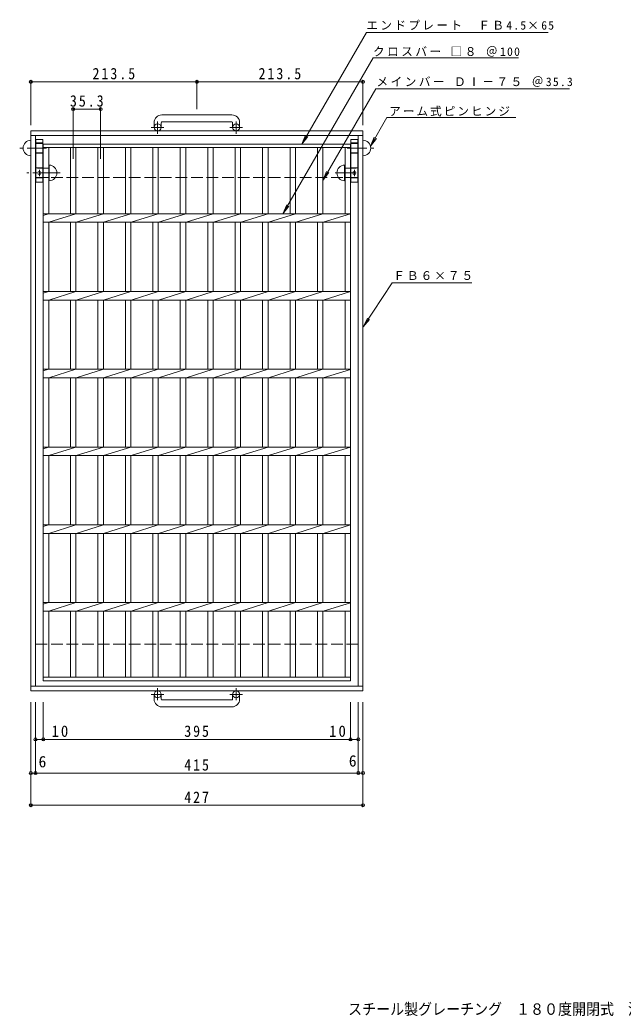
# Model space of a CAD drawing. Units: millimetres, scale not verified. Extents: x -848 to 916, y -688 to 619.
# Drawn here: x -848 to -73, y -662 to 619 of the extents above; entities that cross this region are included whole.
import ezdxf
from ezdxf.enums import TextEntityAlignment as Align

# ---------------------------------------------------------------- set-up
doc = ezdxf.new("R2010")
doc.units = ezdxf.units.MM
doc.header["$LTSCALE"] = 5
doc.header["$PDMODE"] = 32
doc.header["$PDSIZE"] = 4
doc.linetypes.add('CHAIN1', pattern=[8, 5, -1, 1, -1])
doc.linetypes.add('DASHED3', pattern=[4, 3, -1])
for name, color, linetype, lineweight in [('B-1', 2, 'Continuous', 9), ('B-2', 3, 'Continuous', 9), ('B-4', 7, 'Continuous', 9), ('B-5', 7, 'Continuous', 9), ('B-8', 3, 'Continuous', 9)]:
    doc.layers.add(name, color=color, linetype=linetype, lineweight=lineweight)
doc.layers.add('F-5_F-5ﾚｲﾔ', color=2, linetype='Continuous')
doc.styles.add('ＭＳ ゴシック', font='')
doc.styles.get('ＭＳ ゴシック').set_extended_font_data('MS Gothic')

msp = doc.modelspace()

# ---------------------------------------------------------------- linework, layer by layer
at = {"layer": 'B-1'}
for p, q in [((-675.682, 487.127), (-675.682, 481.027)), ((-666.682, 487.127), (-666.682, 481.027)), ((-575.682, 497.127), (-665.682, 497.127)), ((-665.682, 488.127), (-575.682, 488.127)), ((-574.682, 487.127), (-574.682, 481.027)), ((-565.682, 487.127), (-565.682, 481.027)), ((-834.182, 476.527), (-407.182, 476.527)), ((-834.182, -243.473), (-834.182, 476.527)), ((-407.182, 476.527), (-407.182, -243.473)), ((-834.182, 470.527), (-407.182, 470.527)), ((-828.182, -237.473), (-828.182, 470.527)), ((-413.182, 470.527), (-413.182, -237.473)), ((-407.182, -237.473), (-834.182, -237.473)), ((-407.182, -243.473), (-834.182, -243.473)), ((-675.682, -254.073), (-675.682, -247.973)), ((-666.682, -254.073), (-666.682, -247.973)), ((-665.682, -255.073), (-575.682, -255.073)), ((-574.682, -254.073), (-574.682, -247.973)), ((-565.682, -254.073), (-565.682, -247.973)), ((-575.682, -264.074), (-665.682, -264.074))]:
    msp.add_line(p, q, dxfattribs=at)
at = {"layer": 'B-1', "linetype": 'CHAIN1'}
for p, q in [((-671.182, 472.919), (-671.182, 488.517)), ((-570.182, 472.919), (-570.182, 488.517)), ((-663.019, 481.027), (-679.426, 481.027)), ((-562.019, 481.027), (-578.426, 481.027)), ((-671.182, -239.866), (-671.182, -255.463)), ((-570.182, -239.866), (-570.182, -255.463)), ((-663.019, -247.973), (-679.426, -247.973)), ((-562.019, -247.973), (-578.426, -247.973))]:
    msp.add_line(p, q, dxfattribs=at)
at = {"layer": 'B-1', "linetype": 'DASHED3'}
for p, q in [((-828.182, 416.527), (-413.182, 416.527)), ((-413.182, -183.473), (-828.182, -183.473))]:
    msp.add_line(p, q, dxfattribs=at)
at = {"layer": 'B-1'}
for centre in [(-671.182, 481.027), (-570.182, 481.027), (-671.182, -247.973), (-570.182, -247.973)]:
    msp.add_circle(centre, 4.5, dxfattribs=at)
for centre, radius, start, end in [((-665.682, 487.127), 10, 90, 180), ((-665.682, 487.127), 1, 90, 180), ((-575.682, 487.127), 10, 0, 90), ((-575.682, 487.127), 1, 0, 90), ((-665.682, -254.073), 10, 180, 270), ((-665.682, -254.073), 1, 180, 270), ((-575.682, -254.073), 10, 270, 0), ((-575.682, -254.073), 1, 270, 0)]:
    msp.add_arc(centre, radius, start, end, dxfattribs=at)
at = {"layer": 'B-2'}
for p, q in [((-818.182, 459.527), (-423.182, 459.527)), ((-818.182, -230.473), (-818.182, 459.527)), ((-818.182, 455.027), (-423.182, 455.027)), ((-811.182, 370.027), (-811.182, 455.027)), ((-783.282, 455.027), (-783.282, 370.027)), ((-776.282, 455.027), (-776.282, 370.027)), ((-747.982, 455.027), (-747.982, 370.027)), ((-740.982, 455.027), (-740.982, 370.027)), ((-712.681, 455.027), (-712.681, 370.027)), ((-705.681, 455.027), (-705.681, 370.027)), ((-677.382, 455.027), (-677.382, 370.027)), ((-670.382, 455.027), (-670.382, 370.027)), ((-642.081, 455.027), (-642.081, 370.027)), ((-635.082, 455.027), (-635.082, 370.027)), ((-606.781, 455.027), (-606.781, 370.027)), ((-599.781, 455.027), (-599.781, 370.027)), ((-571.481, 455.027), (-571.481, 370.027)), ((-564.481, 455.027), (-564.481, 370.027)), ((-536.181, 455.027), (-536.181, 370.027)), ((-529.181, 455.027), (-529.181, 370.027)), ((-500.881, 455.027), (-500.881, 370.027)), ((-493.881, 455.027), (-493.881, 370.027)), ((-465.581, 455.027), (-465.581, 370.027)), ((-458.581, 455.027), (-458.581, 370.027)), ((-430.183, 455.027), (-430.183, 370.027)), ((-423.182, 459.527), (-423.182, -230.473)), ((-818.182, 367.946), (-811.582, 370.027)), ((-818.182, 370.027), (-423.182, 370.027)), ((-818.182, 359.028), (-423.182, 359.028)), ((-811.182, 359.028), (-776.282, 370.027)), ((-811.182, 270.027), (-811.182, 359.028)), ((-783.282, 359.028), (-783.282, 270.027)), ((-776.282, 359.028), (-776.282, 270.027)), ((-775.881, 359.028), (-740.982, 370.027)), ((-747.982, 359.028), (-747.982, 270.027)), ((-740.982, 359.028), (-740.982, 270.027)), ((-740.582, 359.028), (-705.682, 370.027)), ((-712.681, 359.028), (-712.681, 270.027)), ((-705.681, 359.028), (-705.681, 270.027)), ((-705.282, 359.028), (-670.382, 370.027)), ((-677.382, 359.028), (-677.382, 270.027)), ((-670.382, 359.028), (-670.382, 270.027)), ((-669.982, 359.028), (-635.082, 370.027)), ((-642.081, 359.028), (-642.081, 270.027)), ((-635.082, 359.028), (-635.082, 270.027)), ((-634.682, 359.028), (-599.782, 370.027)), ((-606.781, 359.028), (-606.781, 270.027)), ((-599.781, 359.028), (-599.781, 270.027)), ((-599.382, 359.028), (-564.482, 370.027)), ((-571.481, 359.028), (-571.481, 270.027)), ((-564.481, 359.028), (-564.481, 270.027)), ((-564.081, 359.028), (-529.182, 370.027)), ((-536.181, 359.028), (-536.181, 270.027)), ((-529.181, 359.028), (-529.181, 270.027)), ((-528.781, 359.028), (-493.881, 370.027)), ((-500.881, 359.028), (-500.881, 270.027)), ((-493.881, 359.028), (-493.881, 270.027)), ((-493.481, 359.028), (-458.581, 370.027)), ((-465.581, 359.028), (-465.581, 270.027)), ((-458.581, 359.028), (-458.581, 270.027)), ((-458.181, 359.028), (-423.182, 369.901)), ((-430.183, 359.028), (-430.183, 270.027)), ((-818.182, 267.946), (-811.582, 270.027)), ((-818.182, 270.027), (-423.182, 270.027)), ((-811.182, 259.028), (-776.282, 270.027)), ((-775.881, 259.028), (-740.982, 270.027)), ((-740.582, 259.028), (-705.682, 270.027)), ((-705.282, 259.028), (-670.382, 270.027)), ((-669.982, 259.028), (-635.082, 270.027)), ((-634.682, 259.028), (-599.782, 270.027)), ((-599.382, 259.028), (-564.482, 270.027)), ((-564.081, 259.028), (-529.182, 270.027)), ((-528.781, 259.028), (-493.881, 270.027)), ((-493.481, 259.028), (-458.581, 270.027)), ((-458.181, 259.028), (-423.182, 269.901)), ((-818.182, 259.028), (-423.182, 259.028)), ((-811.182, 170.027), (-811.182, 259.028)), ((-783.282, 259.028), (-783.282, 170.027)), ((-776.282, 259.028), (-776.282, 170.027)), ((-747.982, 259.028), (-747.982, 170.027)), ((-740.982, 259.028), (-740.982, 170.027)), ((-712.681, 259.028), (-712.681, 170.027)), ((-705.681, 259.028), (-705.681, 170.027)), ((-677.382, 259.028), (-677.382, 170.027)), ((-670.382, 259.028), (-670.382, 170.027)), ((-642.081, 259.028), (-642.081, 170.027)), ((-635.082, 259.028), (-635.082, 170.027)), ((-606.781, 259.028), (-606.781, 170.027)), ((-599.781, 259.028), (-599.781, 170.027)), ((-571.481, 259.028), (-571.481, 170.027)), ((-564.481, 259.028), (-564.481, 170.027)), ((-536.181, 259.028), (-536.181, 170.027)), ((-529.181, 259.028), (-529.181, 170.027)), ((-500.881, 259.028), (-500.881, 170.027)), ((-493.881, 259.028), (-493.881, 170.027)), ((-465.581, 259.028), (-465.581, 170.027)), ((-458.581, 259.028), (-458.581, 170.027)), ((-430.183, 259.028), (-430.183, 170.027)), ((-818.182, 167.946), (-811.582, 170.027)), ((-818.182, 170.027), (-423.182, 170.027)), ((-811.182, 159.028), (-776.282, 170.027)), ((-775.881, 159.028), (-740.982, 170.027)), ((-740.582, 159.028), (-705.682, 170.027)), ((-705.282, 159.028), (-670.382, 170.027)), ((-669.982, 159.028), (-635.082, 170.027)), ((-634.682, 159.028), (-599.782, 170.027)), ((-599.382, 159.028), (-564.482, 170.027)), ((-564.081, 159.028), (-529.182, 170.027)), ((-528.781, 159.028), (-493.881, 170.027)), ((-493.481, 159.028), (-458.581, 170.027)), ((-458.181, 159.028), (-423.182, 169.901)), ((-818.182, 159.028), (-423.182, 159.028)), ((-811.182, 70.027), (-811.182, 159.028)), ((-783.282, 159.028), (-783.282, 70.027)), ((-776.282, 159.028), (-776.282, 70.027)), ((-747.982, 159.028), (-747.982, 70.027)), ((-740.982, 159.028), (-740.982, 70.027)), ((-712.681, 159.028), (-712.681, 70.027)), ((-705.681, 159.028), (-705.681, 70.027)), ((-677.382, 159.028), (-677.382, 70.027)), ((-670.382, 159.028), (-670.382, 70.027)), ((-642.081, 159.028), (-642.081, 70.027)), ((-635.082, 159.028), (-635.082, 70.027)), ((-606.781, 159.028), (-606.781, 70.027)), ((-599.781, 159.028), (-599.781, 70.027)), ((-571.481, 159.028), (-571.481, 70.027)), ((-564.481, 159.028), (-564.481, 70.027)), ((-536.181, 159.028), (-536.181, 70.027)), ((-529.181, 159.028), (-529.181, 70.027)), ((-500.881, 159.028), (-500.881, 70.027)), ((-493.881, 159.028), (-493.881, 70.027)), ((-465.581, 159.028), (-465.581, 70.027)), ((-458.581, 159.028), (-458.581, 70.027)), ((-430.183, 159.028), (-430.183, 70.027)), ((-818.182, 67.946), (-811.582, 70.027)), ((-818.182, 70.027), (-423.182, 70.027)), ((-811.182, 59.028), (-776.282, 70.027)), ((-775.881, 59.028), (-740.982, 70.027)), ((-740.582, 59.028), (-705.682, 70.027)), ((-705.282, 59.028), (-670.382, 70.027)), ((-669.982, 59.028), (-635.082, 70.027)), ((-634.682, 59.028), (-599.782, 70.027)), ((-599.382, 59.028), (-564.482, 70.027)), ((-564.081, 59.028), (-529.182, 70.027)), ((-528.781, 59.028), (-493.881, 70.027)), ((-493.481, 59.028), (-458.581, 70.027)), ((-458.181, 59.028), (-423.182, 69.901)), ((-818.182, 59.028), (-423.182, 59.028)), ((-811.182, -29.973), (-811.182, 59.028)), ((-783.282, 59.028), (-783.282, -29.973)), ((-776.282, 59.028), (-776.282, -29.973)), ((-747.982, 59.028), (-747.982, -29.973)), ((-740.982, 59.028), (-740.982, -29.973)), ((-712.681, 59.028), (-712.681, -29.973)), ((-705.681, 59.028), (-705.681, -29.973)), ((-677.382, 59.028), (-677.382, -29.973)), ((-670.382, 59.028), (-670.382, -29.973)), ((-642.081, 59.028), (-642.081, -29.973)), ((-635.082, 59.028), (-635.082, -29.973)), ((-606.781, 59.028), (-606.781, -29.973)), ((-599.781, 59.028), (-599.781, -29.973)), ((-571.481, 59.028), (-571.481, -29.973)), ((-564.481, 59.028), (-564.481, -29.973)), ((-536.181, 59.028), (-536.181, -29.973)), ((-529.181, 59.028), (-529.181, -29.973)), ((-500.881, 59.028), (-500.881, -29.973)), ((-493.881, 59.028), (-493.881, -29.973)), ((-465.581, 59.028), (-465.581, -29.973)), ((-458.581, 59.028), (-458.581, -29.973)), ((-430.183, 59.028), (-430.183, -29.973)), ((-818.182, -32.054), (-811.582, -29.973)), ((-818.182, -29.973), (-423.182, -29.973)), ((-811.182, -40.972), (-776.282, -29.973)), ((-775.881, -40.972), (-740.982, -29.973)), ((-740.582, -40.972), (-705.682, -29.973)), ((-705.282, -40.972), (-670.382, -29.973)), ((-669.982, -40.972), (-635.082, -29.973)), ((-634.682, -40.972), (-599.782, -29.973)), ((-599.382, -40.972), (-564.482, -29.973)), ((-564.081, -40.972), (-529.182, -29.973)), ((-528.781, -40.972), (-493.881, -29.973)), ((-493.481, -40.972), (-458.581, -29.973)), ((-458.181, -40.972), (-423.182, -30.099)), ((-818.182, -40.972), (-423.182, -40.972)), ((-811.182, -129.973), (-811.182, -40.972)), ((-783.282, -40.972), (-783.282, -129.973)), ((-776.282, -40.972), (-776.282, -129.973)), ((-747.982, -40.972), (-747.982, -129.973)), ((-740.982, -40.972), (-740.982, -129.973)), ((-712.681, -40.972), (-712.681, -129.973)), ((-705.681, -40.972), (-705.681, -129.973)), ((-677.382, -40.972), (-677.382, -129.973)), ((-670.382, -40.972), (-670.382, -129.973)), ((-642.081, -40.972), (-642.081, -129.973)), ((-635.082, -40.972), (-635.082, -129.973)), ((-606.781, -40.972), (-606.781, -129.973)), ((-599.781, -40.972), (-599.781, -129.973)), ((-571.481, -40.972), (-571.481, -129.973)), ((-564.481, -40.972), (-564.481, -129.973)), ((-536.181, -40.972), (-536.181, -129.973)), ((-529.181, -40.972), (-529.181, -129.973)), ((-500.881, -40.972), (-500.881, -129.973)), ((-493.881, -40.972), (-493.881, -129.973)), ((-465.581, -40.972), (-465.581, -129.973)), ((-458.581, -40.972), (-458.581, -129.973)), ((-430.183, -40.972), (-430.183, -129.973)), ((-818.182, -132.054), (-811.582, -129.973)), ((-818.182, -129.974), (-423.182, -129.974)), ((-811.182, -140.973), (-776.282, -129.973)), ((-775.881, -140.973), (-740.982, -129.973)), ((-740.582, -140.973), (-705.682, -129.973)), ((-705.282, -140.973), (-670.382, -129.973)), ((-669.982, -140.973), (-635.082, -129.973)), ((-634.682, -140.973), (-599.782, -129.973)), ((-599.382, -140.973), (-564.482, -129.973)), ((-564.081, -140.973), (-529.182, -129.973)), ((-528.781, -140.973), (-493.881, -129.973)), ((-493.481, -140.973), (-458.581, -129.973)), ((-458.181, -140.973), (-423.182, -130.099)), ((-818.182, -140.973), (-423.182, -140.973)), ((-811.182, -225.974), (-811.182, -140.973)), ((-783.282, -140.973), (-783.282, -225.974)), ((-776.282, -140.973), (-776.282, -225.974)), ((-747.982, -140.973), (-747.982, -225.974)), ((-740.982, -140.973), (-740.982, -225.974)), ((-712.681, -140.973), (-712.681, -225.974)), ((-705.681, -140.973), (-705.681, -225.974)), ((-677.382, -140.973), (-677.382, -225.974)), ((-670.382, -140.973), (-670.382, -225.974)), ((-642.081, -140.973), (-642.081, -225.974)), ((-635.082, -140.973), (-635.082, -225.974)), ((-606.781, -140.973), (-606.781, -225.974)), ((-599.781, -140.973), (-599.781, -225.974)), ((-571.481, -140.973), (-571.481, -225.974)), ((-564.481, -140.973), (-564.481, -225.974)), ((-536.181, -140.973), (-536.181, -225.974)), ((-529.181, -140.973), (-529.181, -225.974)), ((-500.881, -140.973), (-500.881, -225.974)), ((-493.881, -140.973), (-493.881, -225.974)), ((-465.581, -140.973), (-465.581, -225.974)), ((-458.581, -140.973), (-458.581, -225.974)), ((-430.183, -140.973), (-430.183, -225.974)), ((-423.182, -225.974), (-818.182, -225.974)), ((-423.182, -230.473), (-818.182, -230.473))]:
    msp.add_line(p, q, dxfattribs=at)
at = {"layer": 'B-4'}
for p, q in [((-834.182, 484.027), (-834.182, 541.181)), ((-834.182, 539.681), (-562.182, 539.681)), ((-620.682, 504.627), (-620.682, 541.181)), ((-562.182, 539.681), (-407.182, 539.681)), ((-407.182, 484.027), (-407.182, 541.181)), ((-779.782, 440.493), (-779.782, 506.083)), ((-779.782, 504.583), (-744.482, 504.583)), ((-744.482, 440.493), (-744.482, 506.083)), ((-485.66, 459.527), (-478.045, 469.439)), ((-397.492, 456.999), (-389.883, 466.916)), ((-458.581, 412.961), (-450.971, 422.878)), ((-509.982, 370.027), (-502.36, 379.935)), ((-834.182, -257.764), (-834.182, -391.936)), ((-828.182, -257.764), (-828.182, -350.621)), ((-818.182, -257.764), (-818.182, -307.255)), ((-423.182, -257.764), (-423.182, -307.255)), ((-413.182, -257.764), (-413.182, -350.621)), ((-407.182, -257.764), (-407.182, -391.936)), ((-828.182, -305.755), (-815.682, -305.755)), ((-815.682, -305.755), (-425.682, -305.755)), ((-425.682, -305.755), (-413.182, -305.755)), ((-834.182, -390.436), (-407.182, -390.436))]:
    msp.add_line(p, q, dxfattribs=at)
for points in [[(-402.547, 603.283), (-485.66, 459.527), (-480.87, 471.072)], [(-394.02, 570.303), (-509.982, 370.027), (-505.184, 381.57)], [(-390.61, 530.689), (-458.581, 412.961), (-453.797, 424.509)], [(-376.357, 493.606), (-397.492, 456.999), (-392.709, 468.547)], [(-834.182, -349.121), (-828.182, -349.121), (-413.182, -349.121), (-407.182, -349.121)]]:
    msp.add_lwpolyline(points, dxfattribs=at)
for p in [(-834.182, 539.681), (-620.682, 539.681), (-407.182, 539.681), (-779.782, 504.583), (-744.482, 504.583), (-828.182, -305.755), (-818.182, -305.755), (-423.182, -305.755), (-413.182, -305.755), (-834.182, -349.121), (-828.182, -349.121), (-413.182, -349.121), (-407.182, -349.121), (-834.182, -390.436), (-407.182, -390.436)]:
    msp.add_point(p, dxfattribs=at)
at = {"layer": 'B-5'}
for p, q in [((-402.547, 603.283), (-168.769, 603.283)), ((-394.02, 570.303), (-207.193, 570.303)), ((-390.61, 530.689), (-141.601, 530.689)), ((-376.357, 493.606), (-210.544, 493.606)), ((-369.505, 281.135), (-267.287, 281.135)), ((-406.959, 224.516), (-398.693, 233.893))]:
    msp.add_line(p, q, dxfattribs=at)
msp.add_lwpolyline([(-369.505, 281.135), (-406.959, 224.516), (-401.401, 235.713)], dxfattribs=at)
at = {"layer": 'B-8'}
for p, q in [((-818.682, 465.527), (-818.682, 410.527)), ((-422.682, 465.527), (-422.682, 410.527)), ((-827.682, 460.527), (-828.182, 460.527)), ((-827.682, 448.527), (-828.182, 448.527)), ((-413.682, 460.527), (-413.182, 460.527)), ((-413.682, 448.527), (-413.182, 448.527)), ((-810.682, 432.527), (-810.682, 412.527)), ((-430.682, 432.527), (-430.682, 412.527)), ((-818.682, 410.527), (-827.682, 410.527)), ((-422.682, 410.527), (-413.682, 410.527))]:
    msp.add_line(p, q, dxfattribs=at)
at = {"layer": 'B-8', "linetype": 'CHAIN1'}
for p, q in [((-814.022, 454.527), (-848.275, 454.527)), ((-427.342, 454.527), (-393.089, 454.527)), ((-823.182, 426.536), (-823.182, 418.355)), ((-418.182, 426.536), (-418.182, 418.355)), ((-796.613, 422.527), (-839.422, 422.527)), ((-442.751, 422.527), (-413.182, 422.527))]:
    msp.add_line(p, q, dxfattribs=at)
at = {"layer": 'B-8', "linetype": 'DASHED3'}
for p, q in [((-818.682, 461.027), (-827.682, 461.027)), ((-818.682, 460.527), (-827.682, 460.527)), ((-818.682, 448.527), (-827.682, 448.527)), ((-422.682, 461.027), (-413.682, 461.027)), ((-422.682, 460.527), (-413.682, 460.527)), ((-422.682, 448.527), (-413.682, 448.527)), ((-818.682, 448.027), (-827.682, 448.027)), ((-422.682, 448.027), (-413.682, 448.027)), ((-818.682, 429.027), (-827.682, 429.027)), ((-810.682, 428.527), (-827.682, 428.527)), ((-430.682, 428.527), (-413.682, 428.527)), ((-422.682, 429.027), (-413.682, 429.027)), ((-810.682, 416.527), (-827.682, 416.527)), ((-818.682, 416.027), (-827.682, 416.027)), ((-430.682, 416.527), (-413.682, 416.527)), ((-422.682, 416.027), (-413.682, 416.027))]:
    msp.add_line(p, q, dxfattribs=at)
at = {"layer": 'B-8'}
for points in [[(-818.682, 465.527), (-827.682, 465.527), (-827.682, 410.527)], [(-422.682, 465.527), (-413.682, 465.527), (-413.682, 410.527)]]:
    msp.add_lwpolyline(points, dxfattribs=at)
for centre in [(-823.182, 422.527), (-418.182, 422.527)]:
    msp.add_circle(centre, 2, dxfattribs=at)
for centre, start, end in [((-834.182, 454.527), 90, 270), ((-407.182, 454.527), 270, 90), ((-810.682, 422.527), 270, 90), ((-430.682, 422.527), 90, 270)]:
    msp.add_arc(centre, 10, start, end, dxfattribs=at)

# ---------------------------------------------------------------- texts
at = {"layer": 'B-4', "color": 2, "style": 'ＭＳ ゴシック'}
for p in [(-824.298, -346.094), (-425.287, -345.116)]:
    msp.add_text('6', height=14.66, dxfattribs=at).set_placement(p, align=Align.BOTTOM_LEFT)
at = {"layer": 'B-4', "color": 2, "char_height": 14.66, "attachment_point": 7, "style": 'ＭＳ ゴシック'}
for s, insert in [('\\T1.28;\\W0.9;213.5', (-754.932, 542.681)), ('\\T1.28;\\W0.9;213.5', (-541.432, 542.681)), ('\\T1.28;\\W0.9;35.3', (-784.007, 507.583)), ('\\T1.27;\\W0.95;10', (-807.596, -302.755)), ('\\T1.27;\\W0.9;395', (-636.932, -302.755)), ('\\T1.27;\\W0.95;10', (-450.583, -302.755)), ('\\T1.27;\\W0.9;415', (-636.932, -346.121)), ('\\T1.27;\\W0.9;427', (-636.932, -387.436))]:
    msp.add_mtext(s, dxfattribs=dict(at, insert=insert))
at = {"layer": 'B-5', "char_height": 11, "attachment_point": 7, "style": 'ＭＳ ゴシック'}
for s, insert in [('\\T1.2;エンドプレート\u3000ＦＢ4.5×65', (-402.762, 606.126)), ('\\T1.21;クロスバー\\~□８\\~＠100', (-394.202, 571.932)), ('\\T1.21;メインバー\\~ＤⅠ－７５\\~＠35.3', (-389.722, 533.128)), ('\\T1.17;アーム式ピンヒンジ', (-373.505, 494.999)), ('\\T1.17;ＦＢ６×７５', (-368.091, 284.768))]:
    msp.add_mtext(s, dxfattribs=dict(at, insert=insert))
at = {"layer": 'F-5_F-5ﾚｲﾔ', "style": 'ＭＳ ゴシック', "width": 0.9}
msp.add_text('スチール製グレーチング\u3000１８０度開閉式\u3000滑り止め模様付', height=14.66, dxfattribs=at).set_placement((-426.188, -664.293), align=Align.BOTTOM_LEFT)

doc.saveas('drawing.dxf')
